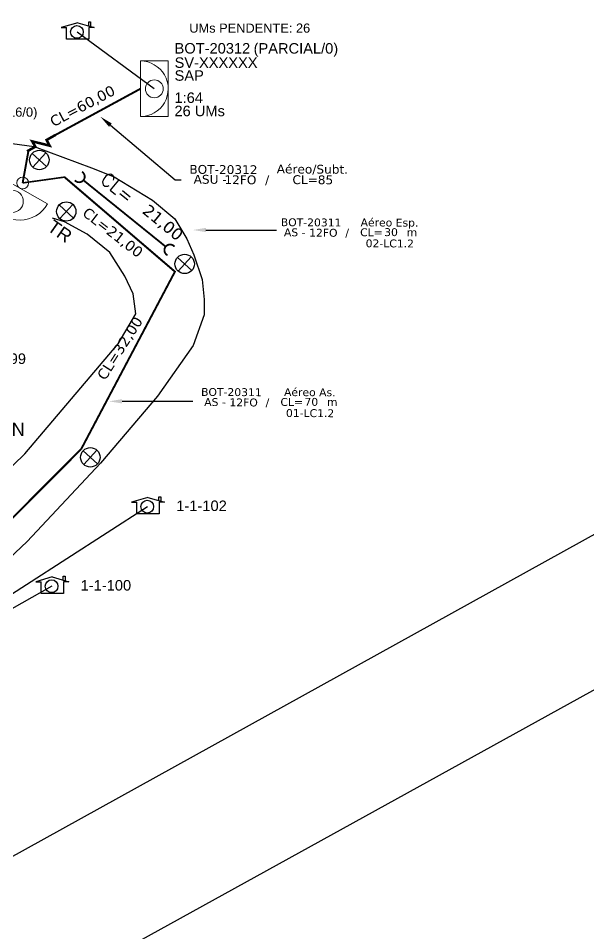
# Model space of a CAD drawing. Header units: inches. Extents: x 26685 to 27287, y 293461 to 293983.
# Drawn here: x 27064.4 to 27108, y 293682.5 to 293752.4 of the extents above; entities that cross this region are included whole.
import ezdxf
from ezdxf import colors
from ezdxf.entities.mleader import LeaderData, LeaderLine
from ezdxf.enums import TextEntityAlignment as Align
from ezdxf.math import Vec2, Vec3

# ---------------------------------------------------------------- set-up
doc = ezdxf.new("R2010")
doc.units = ezdxf.units.IN
doc.header["$MEASUREMENT"] = 0
for name, color, linetype in [('10_4-POSTES', 1, 'Continuous'), ('CAP_A_INSTALAR', 1, 'Continuous'), ('CELULAS_GPON', 7, 'Continuous'), ('CS', 5, 'Continuous'), ('DROP DE CLIENTE', 140, 'Continuous'), ('label_cabos', 7, 'Continuous'), ('MEIO FIO', 251, 'Continuous'), ('Subida Lateral', 5, 'Continuous'), ('surveys', 7, 'Continuous'), ('surveys legendas', 7, 'Continuous'), ('texto', 7, 'Continuous')]:
    doc.layers.add(name, color=color, linetype=linetype)
for name, color, linetype, lineweight in [("20.0-LEGENDA DOS CDO'S", 1, 'Continuous', 0), ('20.1-CDO_INTERIOR', 1, 'Continuous', 0), ('20.2-CDO_POSTE', 1, 'Continuous', 5), ('20.6-CORDOALHA_SUPORTE', 7, 'Continuous', 25)]:
    doc.layers.add(name, color=color, linetype=linetype, lineweight=lineweight)
doc.styles.add('ARIAL', font='arial.ttf')
doc.styles.add('DIGICADE', font='arial.ttf')
doc.styles.add('ROMANS', font='ROMANS.SHX', dxfattribs={"height": 2.5})
doc.styles.add('siredit', font='verdana.ttf')
doc.styles.get("Standard").update_dxf_attribs({"font": 'arial.ttf'})
doc.linetypes.add('FENCELINE1', pattern='A,0.25,-0.1,[133,ltypeshp.shx,S=0.1,R=0,X=-0.1,Y=0],-0.1,1', length=1.45)

# ---------------------------------------------------------------- blocks, each defined once
blk = doc.blocks.new('SURVEY_SURVEY')
for p, q in [((0.00000036, 0.00001493), (-0.00000355, 0.00001379)), ((-0.00000355, 0.00001379), (-0.00000233, 0.00001379)), ((-0.00000232, 0.00001098), (-0.00000232, 0.00001378)), ((0.00000036, 0.00001493), (0.00000427, 0.00001379)), ((0.00000298, 0.0000151), (0.00000339, 0.0000151)), ((0.00000298, 0.00001418), (0.00000298, 0.0000151)), ((0.00000427, 0.00001379), (0.00000304, 0.00001379)), ((0.00000304, 0.00001379), (0.00000304, 0.00001098)), ((0.00000339, 0.0000151), (0.00000339, 0.00001406)), ((0.00000304, 0.00001098), (-0.00000232, 0.00001098))]:
    blk.add_line(p, q)
at = {"layer": 'DROP DE CLIENTE'}
blk.add_circle((0.00000018, 0.00001272), 0.00000152, dxfattribs=at)
blk = doc.blocks.new('POLE_POLE')
at = {"color": 1}
for p, q in [((-0.00000178, 0.00000566), (0.00000138, 0.0000027)), ((0.00000128, 0.00000576), (-0.00000168, 0.0000026))]:
    blk.add_line(p, q, dxfattribs=at)
blk.add_circle((-0.0000002, 0.00000418), 0.00000217, dxfattribs=at)
blk = doc.blocks.new('*U7')
at = {"color": 0}
blk.add_line((2.145, -0.582), (-2.104, -0.684), dxfattribs=at)
for centre, radius in [((-0.004, 0.376), 0.733), ((0.03, -1.026), 0.393)]:
    blk.add_circle(centre, radius, dxfattribs=at)
blk.add_arc((0.02, -0.633), 2.125, 1.37817, 181.37817, dxfattribs=at)
blk = doc.blocks.new('CDOI_CT_DRT')
at = {"layer": '20.1-CDO_INTERIOR', "color": 8, "lineweight": 18}
blk.add_lwpolyline([(2.126, -2.126), (2.128, 2.124), (0.003, 2.125), (0.001, -2.125)], close=True, dxfattribs=at)
blk.add_circle((1.064, -0.001), 0.68, dxfattribs=at)
blk.add_arc((0.002, 0), 2.125, 269.97241, 89.97241, dxfattribs=at)
at = {"layer": "20.0-LEGENDA DOS CDO'S", "color": 8, "style": 'ARIAL'}
for tag, p in [('CDO_N', (2.611, 2.691)), ('SURVEY', (2.613, 1.6)), ('SAP', (2.61, 0.614)), ('1:XX', (2.604, -1.079)), ('UMS', (2.603, -2.093))]:
    blk.add_attdef(tag, p, '', height=0.8, rotation=359.97241, dxfattribs=at)
blk.add_attdef('FIBRAS_UTILIZADAS', text='', height=0.8, rotation=359.97241, dxfattribs=at).set_placement((10.323, 2.687), align=Align.CENTER)
blk = doc.blocks.new('Inst CDOE-16 CAIXA DIST OPT CDOE 48F_16D C_SPL_2_1_8')
at = {"layer": "20.0-LEGENDA DOS CDO'S", "color": 0}
for tag, p, style, flags in [('ID_ATIVIDADE', (0.12, 6.472), 'ARIAL', 3), ('FATOR', (7.921, 6.472), 'ARIAL', 1), ('QTDE', (0.097, -1.17), 'DIGICADE', 3)]:
    blk.add_attdef(tag, p, '', height=0.8, rotation=0.11799, dxfattribs=dict(at, style=style, flags=flags))
at = {"layer": "20.0-LEGENDA DOS CDO'S", "color": 0, "style": 'ARIAL'}
for tag, p, height in [('FID', (0.12, 5.248), 0.8), ('CORDOALHA', (0.122, 4.023), 0.8), ('SAP', (0.124, 2.961), 0.8), ('1:XX', (-0.012, 1.7), 0.8), ('UMS', (0.141, 0.217), 1)]:
    blk.add_attdef(tag, p, '', height=height, rotation=0.11799, dxfattribs=at)
blk.add_attdef('FIBRAS_UTILIZADAS', text='', height=0.8, rotation=0.11799, dxfattribs=at).set_placement((13.479, 5.263), align=Align.CENTER)
blk = doc.blocks.new('*U95')
at = {"layer": '20.6-CORDOALHA_SUPORTE', "const_width": 0.139}
for points in [[(-20.841, -0.377, 1.175511), (-20.831, 0.471)], [(-11.745, 0.468, 1.231752), (-11.745, -0.378)]]:
    blk.add_lwpolyline(points, format="xyb", dxfattribs=at)
blk.add_lwpolyline([(-20.299, 0.041), (-12.266, 0.045)], dxfattribs=at)
at = {"layer": '20.6-CORDOALHA_SUPORTE', "color": 0, "lineweight": 0, "style": 'ROMANS'}
blk.add_attdef('LANCE', text='', height=1, dxfattribs=at).set_placement((-0.538, -2.215), align=Align.RIGHT)
at = {"layer": '20.6-CORDOALHA_SUPORTE', "color": 0, "style": 'siredit'}
blk.add_attdef('QTDE', (-0.538, -2.215), '', height=1, rotation=359.69001, dxfattribs=at)
at = {"layer": '20.6-CORDOALHA_SUPORTE', "color": 0, "lineweight": 0, "style": 'ROMANS'}
for tag, p, flags in [('FATOR', (-5.196, -4.442), 3), ('ID_ATIVIDADE', (-5.201, -6.669), 3), ('FID', (-5.201, -8.896), 1)]:
    blk.add_attdef(tag, p, '', height=1, dxfattribs=dict(at, flags=flags))
blk = doc.blocks.new('Inst CB AS CFOA-SM-AS-120-S-12 A')
at = {"layer": 'label_cabos', "color": 0, "style": 'siredit'}
for tag, flags, p in [('ID_ATIVIDADE', 3, (1.31, 2.67)), ('FATOR', 1, (11.56, 2.55))]:
    blk.add_attdef(tag, text='', height=1, rotation=359.69, dxfattribs=dict(at, flags=flags)).set_placement(p, align=Align.MIDDLE_CENTER)
for tag, p in [('DESTINO_CABO', (3.13, 1.26)), ('TIPO_CABO', (13.11, 1.24)), ('TIPO_CABO', (1.26, 0)), ('CABO', (4.69, -0.05)), ('/', (7.71, -0.05)), ('LANCE', (10.81, 0)), ('UND', (15.96, 0)), ('FID', (13.15, -1.41))]:
    blk.add_attdef(tag, text='', height=1, rotation=359.69, dxfattribs=at).set_placement(p, align=Align.MIDDLE_CENTER)
blk.add_attdef('QTDE', (12.43, -0.47), '', height=1, rotation=359.69, dxfattribs=at)
blk = doc.blocks.new('LEGENDA DOS CABOS')
at = {"layer": 'label_cabos', "color": 0, "style": 'siredit'}
for tag, p in [('ID', (4.24, 1.63)), ('XX', (14.31, 1.67)), ('TIPO_CABO', (2.74, 0.52)), ('CABO', (6.16, 0.47)), ('/', (9.19, 0.47)), ('METROS', (14.36, 0.47))]:
    blk.add_attdef(tag, text='', height=1, rotation=359.69, dxfattribs=at).set_placement(p, align=Align.MIDDLE_CENTER)
blk = doc.blocks.new('Inst CB ESP CFOA-SM-AS-120-S-12 A')
at = {"layer": 'label_cabos', "color": 0, "style": 'siredit'}
for tag, flags, p in [('ID_ATIVIDADE', 3, (1.31, 2.67)), ('FATOR', 1, (11.56, 2.55))]:
    blk.add_attdef(tag, text='', height=1, rotation=359.69, dxfattribs=dict(at, flags=flags)).set_placement(p, align=Align.MIDDLE_CENTER)
for tag, p in [('DESTINO_CABO', (3.13, 1.26)), ('TIPO_CABO', (13.11, 1.24)), ('TIPO_CABO', (1.26, 0)), ('CABO', (4.69, -0.05)), ('/', (7.71, -0.05)), ('LANCE', (10.81, 0)), ('UND', (15.96, 0)), ('FID', (13.15, -1.41))]:
    blk.add_attdef(tag, text='', height=1, rotation=359.69, dxfattribs=at).set_placement(p, align=Align.MIDDLE_CENTER)
blk.add_attdef('QTDE', (12.43, -0.47), '', height=1, rotation=359.69, dxfattribs=at)

msp = doc.modelspace()

# ---------------------------------------------------------------- linework, layer by layer
at = {"layer": 'CAP_A_INSTALAR', "color": 8, "linetype": 'FENCELINE1', "ltscale": 3, "const_width": 0.15}
for points in [[(27067.293, 293743.455), (27067.293, 293743.455), (27073.765, 293746.971), (27073.765, 293746.971)], [(27064.773, 293739.783), (27065.221, 293742.263)]]:
    msp.add_lwpolyline(points, dxfattribs=at)
at = {"layer": 'CAP_A_INSTALAR', "linetype": 'FENCELINE1', "ltscale": 3}
msp.add_lwpolyline([(27069.245, 293719.468, 0.15, 0.15, 0), (27076.402, 293733.009, 0.15, 0.15, 0), (27067.97, 293740.228, 0.12, 0.12, 0), (27064.773, 293739.783, 0.12, 0.12, 0)], format="xyseb", dxfattribs=at)
at = {"layer": 'CAP_A_INSTALAR', "linetype": 'FENCELINE1', "ltscale": 3, "const_width": 0.15}
msp.add_lwpolyline([(27049.795, 293701.967), (27057.069, 293707.263), (27069.245, 293719.468)], dxfattribs=at)
at = {"layer": 'DROP DE CLIENTE'}
for points in [[(27074.827, 293746.97), (27068.935, 293751.303)], [(27074.303, 293715.064), (27049.637, 293699.174)], [(27066.998, 293708.991), (27049.637, 293699.174)]]:
    msp.add_lwpolyline(points, dxfattribs=at)
at = {"layer": 'MEIO FIO'}
for points in [[(27043.823, 293677.217), (27154.114, 293738.228), (27155.004, 293739.157), (27155.563, 293740.196), (27155.988, 293741.291), (27155.803, 293740.243), (27155.748, 293741.243), (27155.776, 293740.743), (27138.776, 293770.582), (27137.201, 293769.755)], [(27043.823, 293741.107), (27047.744, 293742.173), (27054.146, 293743.306), (27060.398, 293743.267), (27065.642, 293742.558), (27070.043, 293740.944), (27071.752, 293740.259), (27074.697, 293738.456), (27076.406, 293737.031), (27077.319, 293735.511), (27077.854, 293734.291), (27078.469, 293732.417), (27078.626, 293730.889), (27078.634, 293729.708), (27077.783, 293727.377), (27075.075, 293723.495), (27070.713, 293718.385), (27065.114, 293712.417), (27054.571, 293702.472), (27052.231, 293700.908)], [(27064.928, 293719.095), (27072.067, 293727.495), (27073.421, 293729.787), (27073.224, 293731.306), (27072.579, 293732.677), (27071.437, 293734.464), (27069.697, 293735.881), (27067.965, 293736.81), (27067.044, 293737.104)], [(27202.656, 293656.047), (27196.689, 293665.724), (27172.295, 293709.558), (27172.933, 293711.362), (27173.185, 293712.055), (27173.201, 293712.629), (27173.13, 293712.921), (27165.563, 293726.724), (27164.728, 293727.503), (27163.602, 293728.165), (27162.406, 293728.582), (27161.169, 293728.834), (27159.681, 293728.755), (27157.634, 293728.243), (27043.823, 293665.427)], [(27045.044, 293702.301), (27048.041, 293704.326), (27058.846, 293713.228), (27064.928, 293719.095)]]:
    msp.add_lwpolyline(points, dxfattribs=at)
at = {"layer": 'Subida Lateral', "color": 5, "const_width": 0.195}
msp.add_lwpolyline([(27067.293, 293743.455), (27066.601, 293743.061), (27066.834, 293742.628), (27065.499, 293742.96), (27065.742, 293742.545), (27065.103, 293742.199)], dxfattribs=at)

# ---------------------------------------------------------------- block references
at = {"color": 0, "lineweight": 0}
ref = msp.add_blockref('Inst CB ESP CFOA-SM-AS-120-S-12 A', (27084.923, 293736.014), dxfattribs=dict(at, xscale=0.6, yscale=0.6, zscale=0.6))
ref.add_attrib('DESTINO_CABO', 'BOT-20311', dxfattribs={"layer": 'label_cabos', "color": 0, "height": 0.6, "rotation": 359.69001, "style": 'siredit'}).set_placement((27086.802, 293736.771), align=Align.MIDDLE_CENTER)
ref.add_attrib('CABO', '12FO', dxfattribs={"layer": 'label_cabos', "color": 0, "height": 0.6, "rotation": 359.69001, "style": 'siredit'}).set_placement((27087.734, 293735.982), align=Align.MIDDLE_CENTER)
ref.add_attrib('TIPO_CABO', 'Aéreo Esp.', dxfattribs={"layer": 'label_cabos', "color": 0, "height": 0.6, "rotation": 359.69001, "style": 'siredit'}).set_placement((27092.788, 293736.76), align=Align.MIDDLE_CENTER)
ref.add_attrib('/', '/', dxfattribs={"layer": 'label_cabos', "color": 0, "height": 0.6, "rotation": 359.69001, "style": 'siredit'}).set_placement((27089.551, 293735.982), align=Align.MIDDLE_CENTER)
ref.add_attrib('TIPO_CABO', 'AS - ', dxfattribs={"layer": 'label_cabos', "color": 0, "height": 0.6, "rotation": 359.69001, "style": 'siredit'}).set_placement((27085.68, 293736.011), align=Align.MIDDLE_CENTER)
ref.add_attrib('FID', '02-LC1.2', dxfattribs={"layer": 'label_cabos', "color": 0, "height": 0.6, "rotation": 359.69001, "style": 'siredit'}).set_placement((27092.811, 293735.165), align=Align.MIDDLE_CENTER)
ref.add_attrib('LANCE', 'CL=', dxfattribs={"layer": 'label_cabos', "color": 0, "height": 0.6, "rotation": 359.69001, "style": 'siredit'}).set_placement((27091.408, 293736.014), align=Align.MIDDLE_CENTER)
ref.add_attrib('QTDE', '30', (27092.38, 293735.729), dxfattribs={"layer": 'label_cabos', "color": 0, "height": 0.6, "rotation": 359.69001, "style": 'siredit'})
ref.add_attrib('UND', 'm', dxfattribs={"layer": 'label_cabos', "color": 0, "height": 0.6, "rotation": 359.69001, "style": 'siredit'}).set_placement((27094.501, 293736.014), align=Align.MIDDLE_CENTER)
ref = msp.add_blockref('Inst CB AS CFOA-SM-AS-120-S-12 A', (27078.836, 293723.058), dxfattribs=dict(at, xscale=0.6, yscale=0.6, zscale=0.6))
ref.add_attrib('DESTINO_CABO', 'BOT-20311', dxfattribs={"layer": 'label_cabos', "color": 0, "height": 0.6, "rotation": 359.69001, "style": 'siredit'}).set_placement((27080.715, 293723.815), align=Align.MIDDLE_CENTER)
ref.add_attrib('CABO', '12FO', dxfattribs={"layer": 'label_cabos', "color": 0, "height": 0.6, "rotation": 359.69001, "style": 'siredit'}).set_placement((27081.647, 293723.027), align=Align.MIDDLE_CENTER)
ref.add_attrib('TIPO_CABO', 'Aéreo As.', dxfattribs={"layer": 'label_cabos', "color": 0, "height": 0.6, "rotation": 359.69001, "style": 'siredit'}).set_placement((27086.701, 293723.805), align=Align.MIDDLE_CENTER)
ref.add_attrib('/', '/', dxfattribs={"layer": 'label_cabos', "color": 0, "height": 0.6, "rotation": 359.69001, "style": 'siredit'}).set_placement((27083.464, 293723.027), align=Align.MIDDLE_CENTER)
ref.add_attrib('TIPO_CABO', 'AS - ', dxfattribs={"layer": 'label_cabos', "color": 0, "height": 0.6, "rotation": 359.69001, "style": 'siredit'}).set_placement((27079.593, 293723.055), align=Align.MIDDLE_CENTER)
ref.add_attrib('FID', '01-LC1.2', dxfattribs={"layer": 'label_cabos', "color": 0, "height": 0.6, "rotation": 359.69001, "style": 'siredit'}).set_placement((27086.724, 293722.209), align=Align.MIDDLE_CENTER)
ref.add_attrib('LANCE', 'CL=', dxfattribs={"layer": 'label_cabos', "color": 0, "height": 0.6, "rotation": 359.69001, "style": 'siredit'}).set_placement((27085.321, 293723.059), align=Align.MIDDLE_CENTER)
ref.add_attrib('QTDE', '70', (27086.293, 293722.773), dxfattribs={"layer": 'label_cabos', "color": 0, "height": 0.6, "rotation": 359.69001, "style": 'siredit'})
ref.add_attrib('UND', 'm', dxfattribs={"layer": 'label_cabos', "color": 0, "height": 0.6, "rotation": 359.69001, "style": 'siredit'}).set_placement((27088.414, 293723.059), align=Align.MIDDLE_CENTER)
at = {"layer": '10_4-POSTES', "color": 1, "xscale": 340909.0875, "yscale": 340909.0875, "zscale": 340909.0875}
for p in [(27066.114, 293740.11), (27068.173, 293736.177), (27077.214, 293732.172), (27070.008, 293717.409)]:
    msp.add_blockref('POLE_POLE', p, dxfattribs=at)
at = {"layer": "20.0-LEGENDA DOS CDO'S", "lineweight": 0}
ref = msp.add_blockref('Inst CDOE-16 CAIXA DIST OPT CDOE 48F_16D C_SPL_2_1_8', (27054.038, 293739.998), dxfattribs=dict(at, xscale=0.8800000000000001, yscale=0.8800000000000001, zscale=0.8800000000000001))
ref.add_attrib('FID', 'BOT-20311', (27054.144, 293744.616), dxfattribs={"color": 0, "height": 0.704, "rotation": 0.11799, "style": 'ARIAL'})
ref.add_attrib('CORDOALHA', 'CORD', (27054.146, 293743.539), dxfattribs={"color": 0, "height": 0.704, "rotation": 0.11799, "style": 'ARIAL'})
ref.add_attrib('SAP', 'SAP 324608', (27054.148, 293742.604), dxfattribs={"color": 0, "height": 0.704, "rotation": 0.11799, "style": 'ARIAL'})
ref.add_attrib('1:XX', '1:64', (27054.028, 293741.495), dxfattribs={"color": 0, "height": 0.704, "rotation": 0.11799, "style": 'ARIAL'})
ref.add_attrib('UMS', '10 UMs', (27054.162, 293740.19), dxfattribs={"color": 0, "height": 0.88, "rotation": 0.11799, "style": 'ARIAL'})
ref.add_attrib('FIBRAS_UTILIZADAS', '(16/0)', dxfattribs={"color": 0, "height": 0.704, "rotation": 0.11799, "style": 'ARIAL'}).set_placement((27065.9, 293744.63), align=Align.BOTTOM_RIGHT)
at = {"layer": '20.1-CDO_INTERIOR'}
msp.add_blockref('CDOI_CT_DRT', (27073.763, 293746.971), dxfattribs=at).add_auto_attribs({'CDO_N': 'BOT-20312', 'FIBRAS_UTILIZADAS': '          (PARCIAL/0)', 'SURVEY': 'SV-XXXXXX', 'SAP': 'SAP', '1:XX': '1:64', 'UMS': '26 UMs'})
at = {"layer": '20.2-CDO_POSTE', "xscale": -1.152, "yscale": 1.152, "zscale": 1.152, "rotation": 151.8710506984279}
msp.add_blockref('*U7', (27064.185, 293738.756), dxfattribs=at)
at = {"layer": '20.6-CORDOALHA_SUPORTE', "color": 0, "lineweight": 0}
ref = msp.add_blockref('*U95', (27085.207, 293727.177), dxfattribs=dict(at, rotation=321.0651202392526))
ref.add_attrib('QTDE', '21,00', (27073.838, 293737.536), dxfattribs={"color": 0, "height": 0.9, "rotation": 320.75513, "style": 'siredit'})
ref.add_attrib('LANCE', 'CL=', dxfattribs={"color": 0, "lineweight": 0, "height": 1, "rotation": 321.06512, "style": 'ROMANS'}).set_placement((27072.76, 293738.169), align=Align.RIGHT)
at = {"layer": 'label_cabos', "color": 0, "lineweight": 0, "xscale": 0.6746033956656592, "yscale": 0.6746033956656592, "zscale": 0.6746033956656592}
msp.add_blockref('LEGENDA DOS CABOS', (27077.245, 293739.708), dxfattribs=at).add_auto_attribs({'ID': 'BOT-20312', 'CABO': '12FO', 'METROS': 'CL=85', 'XX': 'Aéreo/Subt.', '/': '/', 'TIPO_CABO': 'ASU -'})
at = {"layer": 'surveys', "color": 151, "xscale": 320000, "yscale": 320000, "zscale": 320000}
for p in [(27068.861, 293747.239), (27074.229, 293710.999), (27066.924, 293704.926)]:
    msp.add_blockref('SURVEY_SURVEY', p, dxfattribs=at)

# ---------------------------------------------------------------- texts
at = {"color": 3, "style": 'ARIAL'}
msp.add_text('UMs PENDENTE: 26', height=0.7, dxfattribs=at).set_placement((27077.496, 293751.255))
at = {"layer": 'CELULAS_GPON', "style": 'siredit'}
for s, rotation, p in [('CL=60,00', 27.92955, (27067.123, 293744.036)), ('CL=21,00', 322.35041, (27069.268, 293737.353)), ('CL=32,00', 57.56718, (27071.072, 293724.652))]:
    msp.add_text(s, height=0.8, rotation=rotation, dxfattribs=at).set_placement(p)
at = {"layer": 'CS'}
msp.add_text('CS SN', height=1, dxfattribs=at).set_placement((27060.669, 293720.475))
at = {"layer": 'surveys legendas', "color": 6}
msp.add_text('5-25-99', height=0.8, dxfattribs=at).set_placement((27061.175, 293725.964))
at = {"layer": 'surveys legendas'}
for s, p in [('1-1-102', (27076.511, 293714.737)), ('1-1-100', (27069.206, 293708.664))]:
    msp.add_text(s, height=0.8, dxfattribs=at).set_placement(p)
at = {"layer": 'texto', "color": 10}
msp.add_text('TR', height=1, rotation=324.96351, dxfattribs=at).set_placement((27066.569, 293736.217))

# ---------------------------------------------------------------- leaders
at = {"color": 7}
ml = msp.add_multileader_mtext('Standard', dxfattribs=at)
ml.set_content('', color=7)
ml.set_leader_properties()
ml.build(insert=Vec2(0, 0))
ml.multileader.update_dxf_attribs({"text_right_attachment_type": 6, "dogleg_length": 0.36, "arrow_head_size": 1})
ctx = ml.context
ctx.base_point, ctx.char_height, ctx.arrow_head_size, ctx.landing_gap_size, ctx.plane_origin, ctx.plane_x_axis, ctx.plane_y_axis = Vec3(27076.958, 293739.938), 0.18, 1, 0.09, Vec3(27070.473, 293740.028), Vec3(-1, 0), Vec3(0, -1)
ctx.right_attachment, ctx.text_align_type = 6, 2
notes = []
notes.append((ctx, [(0, (1, 1, 0), (27076.418, 293740.028), (1, 0), 0.36, [(0, [(27070.71, 293744.842)], 0, [])])]))
ctx.mtext.insert, ctx.mtext.text_direction, ctx.mtext.rotation, ctx.mtext.alignment, ctx.mtext.flow_direction = Vec3(27076.868, 293739.848), Vec3(-1, 0), 3.141593, 3, 5
ml = msp.add_multileader_mtext('Standard', dxfattribs=at)
ml.set_content('', color=7)
ml.set_leader_properties()
ml.build(insert=Vec2(0, 0))
ml.multileader.update_dxf_attribs({"text_right_attachment_type": 6, "dogleg_length": 0.36, "arrow_head_size": 1})
ctx = ml.context
ctx.base_point, ctx.char_height, ctx.arrow_head_size, ctx.landing_gap_size, ctx.plane_origin, ctx.plane_x_axis, ctx.plane_y_axis = Vec3(27084.257, 293736.099), 0.18, 1, 0.09, Vec3(27077.772, 293736.189), Vec3(-1, 0), Vec3(0, -1)
ctx.right_attachment, ctx.text_align_type = 6, 2
notes.append((ctx, [(0, (1, 1, 0), (27083.717, 293736.189), (1, 0), 0.36, [(0, [(27077.772, 293736.189)], 0, [])])]))
ctx.mtext.insert, ctx.mtext.text_direction, ctx.mtext.rotation, ctx.mtext.alignment, ctx.mtext.flow_direction = Vec3(27084.167, 293736.009), Vec3(-1, 0), 3.141593, 3, 5
ml = msp.add_multileader_mtext('Standard', dxfattribs=at)
ml.set_content('', color=7)
ml.set_leader_properties()
ml.build(insert=Vec2(0, 0))
ml.multileader.update_dxf_attribs({"text_right_attachment_type": 6, "dogleg_length": 0.36, "arrow_head_size": 1})
ctx = ml.context
ctx.base_point, ctx.char_height, ctx.arrow_head_size, ctx.landing_gap_size, ctx.plane_origin, ctx.plane_x_axis, ctx.plane_y_axis = Vec3(27077.85, 293723.021), 0.18, 1, 0.09, Vec3(27071.365, 293723.111), Vec3(-1, 0), Vec3(0, -1)
ctx.right_attachment, ctx.text_align_type = 6, 2
notes.append((ctx, [(0, (1, 1, 0), (27077.31, 293723.111), (1, 0), 0.36, [(0, [(27071.365, 293723.111)], 0, [])])]))
ctx.mtext.insert, ctx.mtext.text_direction, ctx.mtext.rotation, ctx.mtext.alignment, ctx.mtext.flow_direction = Vec3(27077.76, 293722.931), Vec3(-1, 0), 3.141593, 3, 5
for ctx, leaders in notes:
    for number, flags, end, landing, length, lines in leaders:
        leader = LeaderData()
        leader.index, (leader.has_last_leader_line, leader.has_dogleg_vector, leader.attachment_direction) = number, flags
        leader.last_leader_point, leader.dogleg_vector, leader.dogleg_length = Vec3(end), Vec3(landing), length
        for number, points, colour, breaks in lines:
            line = LeaderLine()
            line.index, line.vertices, line.color, line.breaks = number, Vec3.list(points), colors.encode_raw_color(colour), breaks
            leader.lines.append(line)
        ctx.leaders.append(leader)

doc.saveas('drawing.dxf')
